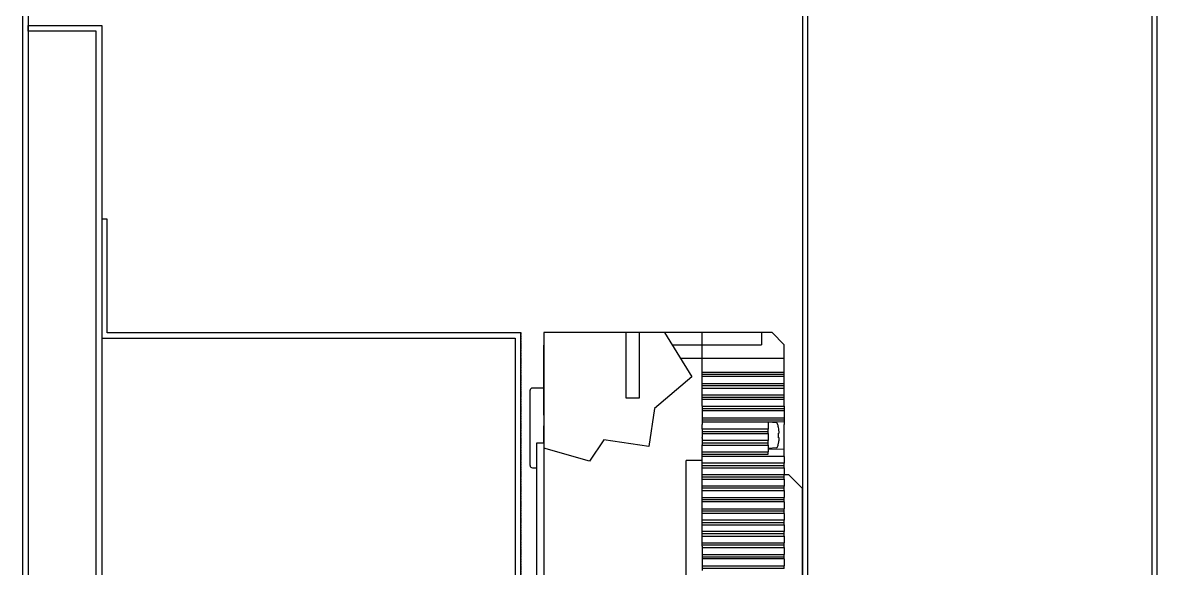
# Model space of a CAD drawing. Header units: millimetres. Extents: x 0 to 2970, y 0 to 2100.
# Drawn here: x 1867.5 to 2117.5, y 1741.3 to 1861.5 of the extents above; entities that cross this region are included whole.
import ezdxf

# ---------------------------------------------------------------- set-up
doc = ezdxf.new("R2010")
doc.units = ezdxf.units.MM
doc.linetypes.add('DASHED', pattern=[0.75, 0.5, -0.25])
doc.layers.add('ALPHA', color=255, linetype='Continuous')
doc.layers.add('THIET BI', color=2, linetype='Continuous')

# ---------------------------------------------------------------- blocks, each defined once
blk = doc.blocks.new('FFFF')
for p, q in [((8124.64, -87496.35), (8121.62, -87499.36)), ((8124.64, -87496.35), (8125.64, -87496.3)), ((8121.62, -87522.37), (8121.62, -87499.36))]:
    blk.add_line(p, q)
at = {"layer": 'ALPHA'}
for p, q in [((8125.64, -87467.68), (8128.3, -87465.02)), ((8128.3, -87465.02), (8178.61, -87465.02)), ((8130.66, -87465.02), (8130.66, -87467.68)), ((8143.71, -87467.68), (8143.71, -87465.02)), ((8143.71, -87467.68), (8143.71, -87465.02)), ((8178.61, -87465.02), (8178.61, -87630.02)), ((8125.64, -87470.69), (8125.64, -87467.68)), ((8150.34, -87467.68), (8130.66, -87467.68)), ((8143.71, -87468.39), (8143.71, -87467.68)), ((8143.71, -87468.39), (8143.71, -87467.68)), ((8143.71, -87470.69), (8143.71, -87468.39)), ((8143.71, -87470.69), (8143.71, -87468.39)), ((8178.61, -87471.31), (8178.61, -87467.77)), ((8125.64, -87470.69), (8148.49, -87470.69)), ((8125.64, -87473.71), (8125.64, -87470.69)), ((8143.71, -87472), (8143.71, -87470.69)), ((8143.71, -87472), (8143.71, -87470.69)), ((8143.71, -87472.37), (8143.71, -87472)), ((8143.71, -87472.37), (8143.71, -87472)), ((8143.71, -87472.43), (8143.71, -87472.37)), ((8143.71, -87472.43), (8143.71, -87472.37)), ((8143.71, -87472.8), (8143.71, -87472.43)), ((8143.71, -87472.8), (8143.71, -87472.43)), ((8178.61, -87475.21), (8178.61, -87471.31)), ((8143.71, -87473.71), (8125.64, -87473.71)), ((8125.64, -87474.21), (8125.64, -87473.71)), ((8125.64, -87474.21), (8143.71, -87474.21)), ((8125.64, -87474.71), (8125.64, -87474.21)), ((8125.64, -87476.22), (8125.64, -87474.71)), ((8125.64, -87474.71), (8143.71, -87474.71)), ((8143.71, -87473.71), (8143.71, -87472.8)), ((8143.71, -87473.71), (8143.71, -87472.8)), ((8143.71, -87474.21), (8143.71, -87473.71)), ((8143.71, -87474.21), (8143.71, -87473.71)), ((8143.71, -87474.71), (8143.71, -87474.21)), ((8143.71, -87474.71), (8143.71, -87474.21)), ((8143.71, -87476.22), (8143.71, -87474.71)), ((8143.71, -87476.22), (8143.71, -87474.71)), ((8143.71, -87476.22), (8125.64, -87476.22)), ((8125.64, -87477.22), (8125.64, -87476.22)), ((8125.64, -87476.72), (8143.71, -87476.72)), ((8143.71, -87477.22), (8125.64, -87477.22)), ((8125.64, -87478.72), (8125.64, -87477.22)), ((8143.71, -87476.72), (8143.71, -87476.22)), ((8143.71, -87476.72), (8143.71, -87476.22)), ((8143.71, -87477.22), (8143.71, -87476.72)), ((8143.71, -87477.22), (8143.71, -87476.72)), ((8143.71, -87477.62), (8143.71, -87477.22)), ((8143.71, -87477.62), (8143.71, -87477.22)), ((8178.61, -87477.22), (8178.61, -87475.21)), ((8178.61, -87477.22), (8181.12, -87477.22)), ((8178.61, -87482.66), (8178.61, -87477.22)), ((8143.71, -87478.72), (8125.64, -87478.72)), ((8125.64, -87479.73), (8125.64, -87478.72)), ((8143.71, -87479.23), (8125.64, -87479.23)), ((8125.64, -87479.73), (8143.71, -87479.73)), ((8125.64, -87481.23), (8125.64, -87479.73)), ((8143.71, -87477.99), (8143.71, -87477.62)), ((8143.71, -87477.99), (8143.71, -87477.62)), ((8143.71, -87478.05), (8143.71, -87477.99)), ((8143.71, -87478.72), (8143.71, -87477.99)), ((8143.71, -87478.72), (8143.71, -87478.05)), ((8143.71, -87478.93), (8143.71, -87478.72)), ((8143.71, -87478.93), (8143.71, -87478.72)), ((8143.71, -87478.96), (8143.71, -87478.93)), ((8143.71, -87478.96), (8143.71, -87478.93)), ((8143.71, -87479.23), (8143.71, -87478.96)), ((8143.71, -87479.23), (8143.71, -87478.96)), ((8143.71, -87479.73), (8143.71, -87479.23)), ((8143.71, -87479.73), (8143.71, -87479.23)), ((8143.71, -87480.43), (8143.71, -87479.73)), ((8143.71, -87480.43), (8143.71, -87479.73)), ((8181.62, -87481.52), (8181.62, -87477.72)), ((8143.71, -87481.23), (8125.64, -87481.23)), ((8125.64, -87481.23), (8125.64, -87481.74)), ((8143.71, -87481.74), (8125.64, -87481.74)), ((8125.64, -87481.74), (8125.64, -87482.24)), ((8125.64, -87482.24), (8143.71, -87482.24)), ((8125.64, -87482.24), (8125.64, -87483.75)), ((8143.71, -87480.73), (8143.71, -87480.43)), ((8143.71, -87480.73), (8143.71, -87480.43)), ((8143.71, -87480.86), (8143.71, -87480.73)), ((8143.71, -87480.86), (8143.71, -87480.73)), ((8143.71, -87481.23), (8143.71, -87480.86)), ((8143.71, -87481.23), (8143.71, -87480.86)), ((8143.71, -87481.23), (8143.71, -87481.74)), ((8143.71, -87481.23), (8143.71, -87481.74)), ((8143.71, -87481.74), (8143.71, -87482.24)), ((8143.71, -87481.74), (8143.71, -87482.24)), ((8143.71, -87482.24), (8143.71, -87483.42)), ((8143.71, -87482.24), (8143.71, -87483.42)), ((8181.62, -87486.98), (8181.62, -87481.52)), ((8143.71, -87483.75), (8125.64, -87483.75)), ((8125.64, -87483.75), (8125.64, -87484.25)), ((8143.71, -87484.25), (8125.64, -87484.25)), ((8125.64, -87484.25), (8125.64, -87484.59)), ((8129.16, -87484.65), (8125.64, -87484.59)), ((8125.64, -87484.59), (8125.64, -87485.25)), ((8127.36, -87484.91), (8129.16, -87484.75)), ((8129.16, -87484.65), (8129.16, -87484.75)), ((8129.16, -87484.75), (8143.71, -87484.75)), ((8129.16, -87484.75), (8129.16, -87486.15)), ((8129.16, -87484.75), (8129.16, -87486.15)), ((8143.71, -87483.42), (8143.71, -87483.75)), ((8143.71, -87483.42), (8143.71, -87483.75)), ((8143.71, -87483.75), (8143.71, -87483.77)), ((8143.71, -87483.75), (8143.71, -87483.77)), ((8143.71, -87483.77), (8143.71, -87484.25)), ((8143.71, -87483.77), (8143.71, -87484.25)), ((8143.71, -87484.25), (8143.71, -87484.55)), ((8143.71, -87484.25), (8143.71, -87484.55)), ((8143.71, -87484.55), (8143.71, -87484.75)), ((8143.71, -87484.55), (8143.71, -87484.75)), ((8143.71, -87484.75), (8143.71, -87485.25)), ((8143.71, -87484.75), (8143.71, -87485.25)), ((8178.61, -87483.22), (8178.61, -87482.66)), ((8178.61, -87483.22), (8178.61, -87485.55)), ((8125.64, -87486.57), (8125.64, -87485.25)), ((8125.64, -87490.73), (8125.64, -87486.57)), ((8126.73, -87487.16), (8126.9, -87487.16)), ((8126.9, -87485.9), (8126.89, -87485.9)), ((8129.16, -87486.15), (8129.16, -87486.25)), ((8129.16, -87486.15), (8129.16, -87486.25)), ((8129.16, -87486.25), (8143.71, -87486.25)), ((8129.16, -87486.76), (8129.16, -87486.25)), ((8129.16, -87486.76), (8129.16, -87486.25)), ((8143.71, -87486.76), (8129.16, -87486.76)), ((8129.16, -87487.26), (8129.16, -87486.76)), ((8129.16, -87487.26), (8129.16, -87486.76)), ((8143.71, -87487.26), (8129.16, -87487.26)), ((8129.16, -87487.26), (8129.16, -87488.77)), ((8129.16, -87487.26), (8129.16, -87488.77)), ((8143.71, -87486.25), (8143.71, -87485.25)), ((8143.71, -87486.25), (8143.71, -87485.25)), ((8143.71, -87486.25), (8143.71, -87486.28)), ((8143.71, -87486.25), (8143.71, -87486.28)), ((8143.71, -87486.28), (8143.71, -87487.75)), ((8143.71, -87486.28), (8143.71, -87487.75)), ((8178.61, -87489.27), (8178.61, -87485.55)), ((8181.62, -87494.29), (8181.62, -87486.98)), ((8126.73, -87488.16), (8126.9, -87488.16)), ((8126.89, -87489.42), (8126.9, -87489.42)), ((8129.16, -87488.77), (8143.71, -87488.77)), ((8129.16, -87489.17), (8129.16, -87488.77)), ((8129.16, -87489.17), (8129.16, -87488.77)), ((8129.16, -87489.27), (8129.16, -87489.17)), ((8129.16, -87489.27), (8129.16, -87489.17)), ((8143.71, -87489.27), (8129.16, -87489.27)), ((8129.16, -87489.77), (8129.16, -87489.27)), ((8129.16, -87489.77), (8129.16, -87489.27)), ((8143.71, -87489.77), (8129.16, -87489.77)), ((8129.16, -87489.77), (8129.16, -87490.57)), ((8129.16, -87489.77), (8129.16, -87490.57)), ((8143.71, -87487.75), (8143.71, -87487.76)), ((8143.71, -87487.75), (8143.71, -87487.76)), ((8143.71, -87487.76), (8143.71, -87488.11)), ((8143.71, -87487.76), (8143.71, -87488.11)), ((8143.71, -87488.26), (8143.71, -87488.11)), ((8143.71, -87488.26), (8143.71, -87488.11)), ((8143.71, -87488.26), (8143.71, -87488.29)), ((8143.71, -87488.26), (8143.71, -87488.29)), ((8143.71, -87488.29), (8143.71, -87488.77)), ((8143.71, -87488.29), (8143.71, -87488.77)), ((8143.71, -87488.77), (8143.71, -87488.86)), ((8143.71, -87488.77), (8143.71, -87488.86)), ((8143.71, -87488.86), (8143.71, -87489.27)), ((8143.71, -87488.86), (8143.71, -87489.27)), ((8143.71, -87489.27), (8143.71, -87489.72)), ((8143.71, -87489.27), (8143.71, -87489.72)), ((8143.71, -87489.77), (8143.71, -87489.72)), ((8143.71, -87489.77), (8143.71, -87489.72)), ((8143.71, -87490.07), (8143.71, -87489.77)), ((8143.71, -87490.07), (8143.71, -87489.77)), ((8180.12, -87489.27), (8178.61, -87489.27)), ((8180.12, -87494.79), (8180.12, -87489.27)), ((8125.64, -87490.73), (8129.16, -87490.67)), ((8125.64, -87492.28), (8125.64, -87490.73)), ((8125.64, -87492.28), (8143.71, -87492.28)), ((8125.64, -87492.28), (8125.64, -87493.78)), ((8127.36, -87490.41), (8129.16, -87490.57)), ((8129.16, -87490.57), (8129.16, -87490.67)), ((8129.16, -87490.67), (8129.16, -87491.27)), ((8129.16, -87491.78), (8129.16, -87491.27)), ((8131.87, -87491.27), (8129.16, -87491.27)), ((8143.71, -87491.78), (8129.16, -87491.78)), ((8143.71, -87491.27), (8131.87, -87491.27)), ((8143.71, -87490.87), (8143.71, -87490.07)), ((8143.71, -87490.87), (8143.71, -87490.07)), ((8143.71, -87491.27), (8143.71, -87490.87)), ((8143.71, -87491.27), (8143.71, -87490.87)), ((8143.71, -87491.56), (8143.71, -87491.27)), ((8143.71, -87491.56), (8143.71, -87491.27)), ((8143.71, -87491.78), (8143.71, -87491.56)), ((8143.71, -87491.78), (8143.71, -87491.56)), ((8143.71, -87491.79), (8143.71, -87491.78)), ((8143.71, -87491.79), (8143.71, -87491.78)), ((8143.71, -87492.18), (8143.71, -87491.79)), ((8143.71, -87492.18), (8143.71, -87491.79)), ((8143.71, -87492.28), (8143.71, -87492.18)), ((8143.71, -87492.28), (8143.71, -87492.18)), ((8143.71, -87492.68), (8143.71, -87492.28)), ((8143.71, -87492.68), (8143.71, -87492.28)), ((8125.64, -87493.78), (8143.71, -87493.78)), ((8125.64, -87494.29), (8125.64, -87493.78)), ((8143.71, -87494.29), (8125.64, -87494.29)), ((8125.64, -87494.79), (8125.64, -87494.29)), ((8143.71, -87494.79), (8125.64, -87494.79)), ((8125.64, -87494.79), (8125.64, -87496.3)), ((8143.71, -87493.18), (8143.71, -87492.68)), ((8143.71, -87493.18), (8143.71, -87492.68)), ((8143.71, -87493.18), (8147.23, -87493.18)), ((8143.71, -87493.78), (8143.71, -87493.18)), ((8143.71, -87493.78), (8143.71, -87493.18)), ((8143.71, -87494.79), (8143.71, -87493.78)), ((8143.71, -87494.79), (8143.71, -87493.78)), ((8143.71, -87496.3), (8143.71, -87494.79)), ((8143.71, -87496.3), (8143.71, -87494.79)), ((8147.23, -87522.4), (8147.23, -87493.18)), ((8180.12, -87548.34), (8180.12, -87494.79)), ((8181.12, -87494.79), (8180.12, -87494.79)), ((8125.64, -87496.3), (8143.71, -87496.3)), ((8125.64, -87496.6), (8125.64, -87496.3)), ((8125.64, -87496.6), (8125.64, -87496.3)), ((8125.64, -87496.8), (8125.64, -87496.6)), ((8125.64, -87496.8), (8125.64, -87496.6)), ((8143.71, -87496.8), (8125.64, -87496.8)), ((8125.64, -87496.91), (8125.64, -87496.8)), ((8125.64, -87496.91), (8125.64, -87496.8)), ((8125.64, -87497.3), (8125.64, -87496.91)), ((8125.64, -87497.3), (8125.64, -87496.91)), ((8143.71, -87497.3), (8125.64, -87497.3)), ((8125.64, -87497.3), (8125.64, -87497.8)), ((8125.64, -87497.3), (8125.64, -87497.8)), ((8143.71, -87496.8), (8143.71, -87496.3)), ((8143.71, -87497.3), (8143.71, -87496.3)), ((8143.71, -87497.3), (8143.71, -87496.8)), ((8143.71, -87498.8), (8143.71, -87497.3)), ((8143.71, -87498.8), (8143.71, -87497.3)), ((8125.64, -87497.8), (8125.64, -87498.3)), ((8125.64, -87497.8), (8125.64, -87498.3)), ((8125.64, -87498.3), (8125.64, -87498.8)), ((8125.64, -87498.3), (8125.64, -87498.8)), ((8125.64, -87498.8), (8143.71, -87498.8)), ((8125.64, -87499.31), (8125.64, -87498.8)), ((8125.64, -87499.31), (8125.64, -87498.8)), ((8125.64, -87499.31), (8143.71, -87499.31)), ((8125.64, -87499.81), (8125.64, -87499.31)), ((8125.64, -87499.81), (8125.64, -87499.31)), ((8125.64, -87499.81), (8125.64, -87501.31)), ((8125.64, -87499.81), (8125.64, -87501.31)), ((8143.71, -87499.81), (8125.64, -87499.81)), ((8143.71, -87499.31), (8143.71, -87498.8)), ((8143.71, -87499.31), (8143.71, -87498.8)), ((8143.71, -87501.31), (8143.71, -87499.31)), ((8143.71, -87501.31), (8143.71, -87499.31)), ((8143.71, -87501.31), (8125.64, -87501.31)), ((8125.64, -87501.82), (8125.64, -87501.31)), ((8125.64, -87501.82), (8125.64, -87501.31)), ((8125.64, -87501.82), (8143.71, -87501.82)), ((8125.64, -87502.32), (8125.64, -87501.82)), ((8125.64, -87502.32), (8125.64, -87501.82)), ((8125.64, -87502.32), (8143.71, -87502.32)), ((8125.64, -87502.32), (8125.64, -87503.82)), ((8125.64, -87502.32), (8125.64, -87503.82)), ((8143.71, -87501.82), (8143.71, -87501.31)), ((8143.71, -87501.82), (8143.71, -87501.31)), ((8143.71, -87502.32), (8143.71, -87501.82)), ((8143.71, -87502.32), (8143.71, -87501.82)), ((8143.71, -87503.82), (8143.71, -87502.32)), ((8143.71, -87503.82), (8143.71, -87502.32)), ((8131.25, -87503.82), (8125.64, -87503.82)), ((8125.64, -87504.33), (8125.64, -87503.82)), ((8125.64, -87504.33), (8125.64, -87503.82)), ((8125.64, -87504.33), (8143.71, -87504.33)), ((8125.64, -87504.83), (8125.64, -87504.33)), ((8125.64, -87504.83), (8125.64, -87504.33)), ((8125.64, -87504.83), (8143.71, -87504.83)), ((8125.64, -87504.83), (8125.64, -87506.34)), ((8125.64, -87504.83), (8125.64, -87506.34)), ((8143.71, -87503.82), (8131.25, -87503.82)), ((8143.71, -87504.33), (8143.71, -87503.82)), ((8143.71, -87504.33), (8143.71, -87503.82)), ((8143.71, -87504.83), (8143.71, -87504.33)), ((8143.71, -87504.83), (8143.71, -87504.33)), ((8143.71, -87506.34), (8143.71, -87504.83)), ((8143.71, -87506.34), (8143.71, -87504.83)), ((8125.64, -87506.34), (8143.71, -87506.34)), ((8125.64, -87506.84), (8125.64, -87506.34)), ((8125.64, -87506.84), (8125.64, -87506.34)), ((8143.71, -87506.84), (8125.64, -87506.84)), ((8125.64, -87507.34), (8125.64, -87506.84)), ((8125.64, -87507.34), (8125.64, -87506.84)), ((8143.71, -87507.34), (8125.64, -87507.34)), ((8125.64, -87507.34), (8125.64, -87508.84)), ((8125.64, -87507.34), (8125.64, -87508.84)), ((8143.71, -87506.84), (8143.71, -87506.34)), ((8143.71, -87506.84), (8143.71, -87506.34)), ((8143.71, -87507.34), (8143.71, -87506.84)), ((8143.71, -87507.34), (8143.71, -87506.84)), ((8143.71, -87508.84), (8143.71, -87507.34)), ((8143.71, -87508.84), (8143.71, -87507.34)), ((8125.64, -87508.84), (8143.71, -87508.84)), ((8125.64, -87509.35), (8125.64, -87508.84)), ((8125.64, -87509.35), (8125.64, -87508.84)), ((8125.64, -87509.35), (8143.71, -87509.35)), ((8125.64, -87509.85), (8125.64, -87509.35)), ((8125.64, -87509.85), (8125.64, -87509.35)), ((8143.71, -87509.85), (8125.64, -87509.85)), ((8125.64, -87509.85), (8125.64, -87510.22)), ((8125.64, -87509.85), (8125.64, -87510.22)), ((8143.71, -87509.35), (8143.71, -87508.84)), ((8143.71, -87509.35), (8143.71, -87508.84)), ((8143.71, -87509.85), (8143.71, -87509.35)), ((8143.71, -87509.85), (8143.71, -87509.35)), ((8143.71, -87511.35), (8143.71, -87509.85)), ((8143.71, -87511.35), (8143.71, -87509.85)), ((8125.64, -87510.22), (8125.64, -87510.6)), ((8125.64, -87510.22), (8125.64, -87510.6)), ((8125.64, -87510.6), (8125.64, -87511.35)), ((8125.64, -87510.6), (8125.64, -87511.35)), ((8143.71, -87511.35), (8125.64, -87511.35)), ((8125.64, -87511.86), (8125.64, -87511.35)), ((8125.64, -87511.86), (8125.64, -87511.35)), ((8125.64, -87511.86), (8143.71, -87511.86)), ((8125.64, -87512.36), (8125.64, -87511.86)), ((8125.64, -87512.36), (8125.64, -87511.86)), ((8143.71, -87512.36), (8125.64, -87512.36)), ((8125.64, -87512.36), (8125.64, -87513.87)), ((8125.64, -87512.36), (8125.64, -87513.87)), ((8143.71, -87511.73), (8143.71, -87511.35)), ((8143.71, -87511.73), (8143.71, -87511.35)), ((8143.71, -87511.86), (8143.71, -87511.73)), ((8143.71, -87511.86), (8143.71, -87511.73)), ((8143.71, -87512.03), (8143.71, -87511.86)), ((8143.71, -87511.86), (8143.71, -87511.86)), ((8143.71, -87512.03), (8143.71, -87511.86)), ((8143.71, -87511.86), (8143.71, -87511.86)), ((8143.71, -87512.03), (8143.71, -87512.26)), ((8143.71, -87512.03), (8143.71, -87512.26)), ((8143.71, -87512.26), (8143.71, -87512.36)), ((8143.71, -87512.26), (8143.71, -87512.36)), ((8143.71, -87512.36), (8143.71, -87513.87)), ((8143.71, -87512.36), (8143.71, -87513.87)), ((8143.71, -87513.87), (8125.64, -87513.87)), ((8125.64, -87514.37), (8125.64, -87513.87)), ((8125.64, -87514.37), (8125.64, -87513.87)), ((8131.37, -87514.37), (8125.64, -87514.37)), ((8125.64, -87514.87), (8125.64, -87514.37)), ((8125.64, -87514.87), (8125.64, -87514.37)), ((8125.64, -87514.87), (8143.71, -87514.87)), ((8125.64, -87514.87), (8125.64, -87516.38)), ((8125.64, -87514.87), (8125.64, -87516.38)), ((8143.71, -87514.37), (8131.37, -87514.37)), ((8143.71, -87513.87), (8143.71, -87514.87)), ((8143.71, -87513.87), (8143.71, -87514.87)), ((8143.71, -87514.87), (8143.71, -87514.88)), ((8143.71, -87514.87), (8143.71, -87514.88)), ((8143.71, -87514.88), (8143.71, -87515.69)), ((8143.71, -87514.88), (8143.71, -87515.69)), ((8143.71, -87516.38), (8125.64, -87516.38)), ((8125.64, -87516.7), (8125.64, -87516.38)), ((8125.64, -87516.7), (8125.64, -87516.38)), ((8125.64, -87516.88), (8125.64, -87516.7)), ((8125.64, -87516.88), (8125.64, -87516.7)), ((8143.71, -87516.88), (8125.64, -87516.88)), ((8125.64, -87516.97), (8125.64, -87516.88)), ((8125.64, -87516.97), (8125.64, -87516.88)), ((8143.71, -87515.69), (8143.71, -87516.38)), ((8143.71, -87515.69), (8143.71, -87516.38)), ((8143.71, -87516.38), (8143.71, -87516.88)), ((8143.71, -87516.38), (8143.71, -87516.88)), ((8143.71, -87516.88), (8143.71, -87517.38)), ((8143.71, -87516.88), (8143.71, -87517.38))]:
    blk.add_line(p, q, dxfattribs=at)
for points in [[(8151.98, -87465.02), (8145.98, -87474.76), (8154.2, -87481.76), (8155.49, -87490.12), (8165.37, -87488.63), (8168.56, -87493.29), (8178.61, -87490.47)], [(8157.62, -87465.02), (8157.62, -87479.43), (8160.47, -87479.43), (8160.47, -87465.02)]]:
    blk.add_lwpolyline(points, dxfattribs=at)
for points in [[(8181.12, -87477.22), (8181.12, -87477.22), (8181.12, -87477.22), (8181.12, -87477.22), (8181.4, -87477.22), (8181.62, -87477.44), (8181.62, -87477.72)], [(8126.9, -87488.16), (8126.89, -87488), (8126.89, -87487.83), (8126.89, -87487.66), (8126.89, -87487.49), (8126.89, -87487.33), (8126.9, -87487.16)], [(8181.62, -87494.29), (8181.62, -87494.29), (8181.62, -87494.29), (8181.62, -87494.29), (8181.62, -87494.56), (8181.4, -87494.79), (8181.12, -87494.79)]]:
    blk.add_open_spline(points, degree=3, knots=[0, 0, 0, 0, 1, 1, 1, 2, 2, 2, 2], dxfattribs=at)
for points in [[(8127.1, -87485.11), (8127.14, -87485), (8127.24, -87484.92), (8127.36, -87484.91)], [(8126.73, -87487.16), (8126.75, -87486.74), (8126.81, -87486.32), (8126.9, -87485.9)], [(8126.89, -87485.9), (8126.95, -87485.64), (8127.02, -87485.37), (8127.1, -87485.11)], [(8126.85, -87489.17), (8126.79, -87488.83), (8126.75, -87488.5), (8126.73, -87488.16)], [(8126.9, -87489.42), (8126.88, -87489.33), (8126.87, -87489.25), (8126.85, -87489.17)], [(8127.1, -87490.2), (8127.02, -87489.95), (8126.95, -87489.68), (8126.89, -87489.42)], [(8127.36, -87490.41), (8127.24, -87490.4), (8127.14, -87490.32), (8127.1, -87490.2)]]:
    blk.add_open_spline(points, degree=3, dxfattribs=at)
at = {"layer": 'THIET BI', "color": 1, "linetype": 'DASHED', "ltscale": 0.5}
blk.add_line((8183.69, -87465.02), (8183.69, -87630.02), dxfattribs=at)

msp = doc.modelspace()

# ---------------------------------------------------------------- linework, layer by layer
at = {"color": 7}
for points in [[(2077.35, 1893.21), (2089.35, 1893.21), (2089.35, 1923.21), (1868.75, 1923.21), (1868.75, 1125.61), (2089.35, 1125.61), (2089.35, 1155.61), (2077.35, 1155.61), (2077.35, 1156.81), (2090.55, 1156.81), (2090.55, 1124.41), (1867.55, 1124.41), (1867.55, 1924.41), (2090.55, 1924.41), (2090.55, 1892.01), (2077.35, 1892.01)], [(2093.35, 1910.21), (2093.35, 1922.21), (2116.35, 1922.21), (2116.35, 1126.61), (2093.35, 1126.61), (2093.35, 1138.61), (2092.15, 1138.61), (2092.15, 1125.41), (2117.55, 1125.41), (2117.55, 1923.41), (2092.15, 1923.41), (2092.15, 1910.21)]]:
    msp.add_lwpolyline(points, close=True, dxfattribs=at)
at = {"color": 6}
msp.add_lwpolyline([(2023.35, 1874.51), (2023.35, 1884.51), (2039.35, 1884.51), (2039.35, 1164.31), (2023.35, 1164.31), (2023.35, 1174.31), (2022.15, 1174.31), (2022.15, 1163.11), (2040.55, 1163.11), (2040.55, 1885.71), (2022.15, 1885.71), (2022.15, 1874.51)], close=True, dxfattribs=at)
at = {"color": 1}
msp.add_lwpolyline([(1868.75, 1189.21), (1883.75, 1189.21), (1883.75, 1859.61), (1868.75, 1859.61), (1868.75, 1860.81), (1884.95, 1860.81), (1884.95, 1188.01), (1868.75, 1188.01)], close=True, dxfattribs=at)
at = {"color": 8}
msp.add_lwpolyline([(1886.15, 1603.17), (1886.15, 1628.17), (1977.28, 1628.17), (1977.28, 1793.17), (1886.15, 1793.17), (1886.15, 1818.17), (1884.95, 1818.17), (1884.95, 1791.97), (1976.08, 1791.97), (1976.08, 1629.37), (1884.95, 1629.37), (1884.95, 1603.17)], close=True, dxfattribs=at)

# ---------------------------------------------------------------- block references
at = {"color": 7, "xscale": -1}
msp.add_blockref('FFFF', (10160.97, 89258.2), dxfattribs=at)

doc.saveas('drawing.dxf')
